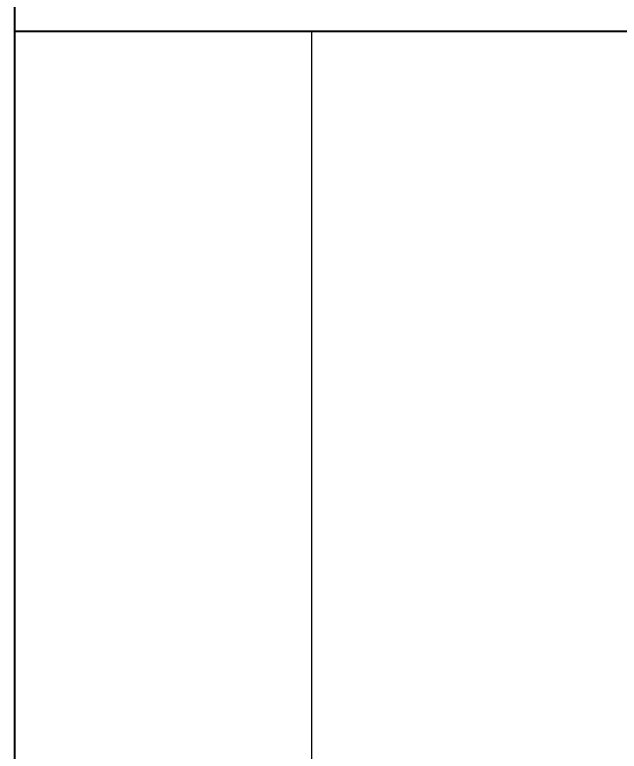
# Model space of a CAD drawing. Header units: millimetres. Extents: x -1932176 to 78768, y -1967 to 1266654.
# Drawn here: x -251050 to -250867, y 460490.3 to 460713.5 of the extents above; entities that cross this region are included whole.
import ezdxf

# ---------------------------------------------------------------- set-up
doc = ezdxf.new("R2010")
doc.units = ezdxf.units.MM
doc.layers.add('PLASTER', color=252, linetype='Continuous', lineweight=15)
doc.styles.get("Standard").update_dxf_attribs({"font": 'arial.ttf'})
doc.dimstyles.new('ISO-25', dxfattribs={"dimtxt": 150, "dimasz": 2.5, "dimexe": 1.25, "dimexo": 0.625, "dimtad": 1, "dimtxsty": 'Standard', "dimcen": 2.5, "dimadec": 0, "dimazin": 0, "dimtfac": 1, "dimtmove": 0, "dimatfit": 3, "dimfxl": 1, "dimarcsym": 0})

# ---------------------------------------------------------------- blocks, each defined once
blk = doc.blocks.new('*D584')
at = {"color": 0, "lineweight": -2, "ltscale": 30, "transparency": 16777216}
for p, q in [((-251049.38, 460809.85), (-250819.3, 460809.85)), ((-250820.55, 460807.35), (-250820.55, 459312.35)), ((-251049.38, 459309.85), (-250819.3, 459309.85))]:
    blk.add_line(p, q, dxfattribs=at)
at = {"color": 0, "ltscale": 30, "transparency": 16777216}
for points in [[(-250820.96, 460807.35), (-250820.13, 460807.35), (-250820.55, 460809.85)], [(-250820.96, 459312.35), (-250820.13, 459312.35), (-250820.55, 459309.85)]]:
    blk.add_solid(points, dxfattribs=at)
at = {"layer": 'Defpoints', "color": 0, "ltscale": 30, "transparency": 16777216}
for p in [(-251050.01, 460809.85), (-251050.01, 459309.85), (-250820.55, 459309.85)]:
    blk.add_point(p, dxfattribs=at)
at = {"color": 0, "ltscale": 30, "transparency": 16777216, "insert": (-250872.23, 460059.85), "char_height": 100, "attachment_point": 5, "rotation": 90}
blk.add_mtext('1500', dxfattribs=at)

msp = doc.modelspace()

# ---------------------------------------------------------------- linework, layer by layer
for p, q in [((-251050.00946, 459309.85055), (-251050.00946, 460809.85055)), ((-251050.00946, 460708.4612), (-249286.54148, 460708.4612))]:
    msp.add_line(p, q)
at = {"layer": 'PLASTER'}
msp.add_line((-250960.00946, 460419.85055), (-250960.00946, 460708.4612), dxfattribs=at)

# ---------------------------------------------------------------- dimensions: what is measured, and where the dimension line sits
at = {"color": 252, "ltscale": 30}
dim = msp.add_linear_dim(base=(-250820.54584, 459309.85055), p1=(-251050.00946, 460809.85055), p2=(-251050.00946, 459309.85055), angle=90, dimstyle='ISO-25', override={"dimtxt": 100}, dxfattribs=at)
dim.commit()
dim.dimension.update_dxf_attribs({"geometry": '*D584', "text_midpoint": (-250872.22814, 460059.85055)})

doc.saveas('drawing.dxf')
